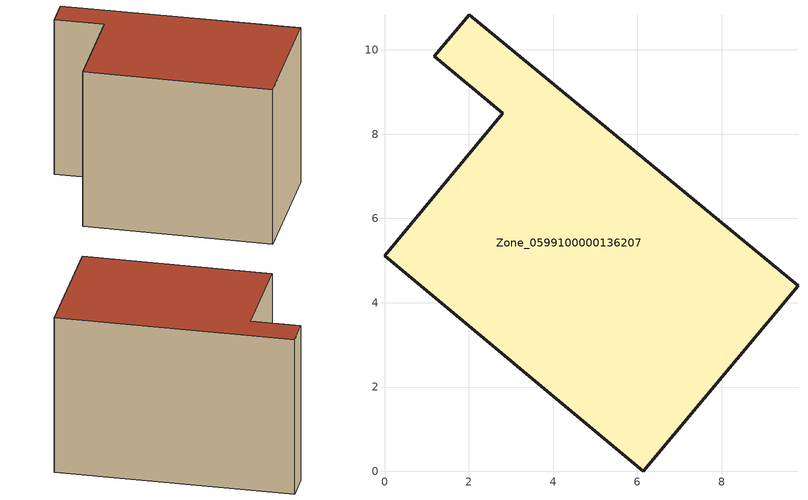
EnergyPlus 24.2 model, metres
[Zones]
Zone_0599100000136207
 floor ground (C_G): 9.81,4.4 6.14,0 0,5.12 2.81,8.5 1.19,9.85 2.01,10.83 z0
 wall outside (C_F): 6.14,0 9.81,4.4 2.01,10.83 1.19,9.85 2.81,8.5 0,5.12 6.14,0 z0:7.14
 roof outside (C_R): 0,5.12 6.14,0 9.81,4.4 2.01,10.83 1.19,9.85 2.81,8.5 z7.14
[BUILDING]
Pand.0599100000136207: North Axis=0; Terrain=City; Loads Convergence Tolerance Value=0.04; Temperature Convergence Tolerance Value=0.4; Solar Distribution=FullExterior; Maximum Number of Warmup Days=25; Minimum Number of Warmup Days=1
[Site:Location]
Rotterdam.The.Hague.AP_ZH_NLD Design_Conditions: Latitude=51.96; Longitude=4.45; Time Zone=1; Elevation=-4.5
[SITE:GROUNDTEMPERATURE:BUILDINGSURFACE]
18, 18, 18, 18, 18, 18, 18, 18, 18, 18, 18, 18
[MATERIAL] Thermal Absorptance=0.9; Solar Absorptance=0.7; Visible Absorptance=0.7
Name | Roughness | Thickness | Conductivity | Density | Specific Heat
G.TC.1946 | MediumSmooth | 0.15 | 1 | 540 | 1210
F.TC.1946 | Rough | 0.3 | 0.857143 | 1920 | 840
R.TC.1946 | MediumRough | 0.2 | 0.909091 | 1500 | 1000
[CONSTRUCTION]
C_G: G.TC.1946
C_F: F.TC.1946
C_R: R.TC.1946
[ZONE]
Zone_0599100000136207: Type=1; Multiplier=1; Ceiling Height=Autocalculate; Volume=Autocalculate; Floor Area=autocalculate; Part of Total Floor Area=Yes
[ZONEINFILTRATION:DESIGNFLOWRATE]
Infil_Zone_0599100000136207: Zone or ZoneList or Space or SpaceList=Zone_0599100000136207; Schedule=AlwaysOn; Design Flow Rate Calculation Method=Flow/Area; Flow Rate per Floor Area=0.003; Constant Term Coefficient=1; Temperature Term Coefficient=0; Velocity Term Coefficient=0; Velocity Squared Term Coefficient=0
[HVACTEMPLATE:ZONE:IDEALLOADSAIRSYSTEM]
Zone_0599100000136207: Maximum Heating Supply Air Temperature=50; Minimum Cooling Supply Air Temperature=13; Maximum Heating Supply Air Humidity Ratio=0.0156; Minimum Cooling Supply Air Humidity Ratio=0.0077; Heating Limit=NoLimit; Cooling Limit=NoLimit; Dehumidification Control Type=ConstantSensibleHeatRatio; Cooling Sensible Heat Ratio=0.7; Dehumidification Setpoint=60; Humidification Control Type=None; Humidification Setpoint=30; Outdoor Air Method=None; Outdoor Air Flow Rate per Person=0.00944; Outdoor Air Flow Rate per Zone Floor Area=0; Outdoor Air Flow Rate per Zone=0; Demand Controlled Ventilation Type=None; Outdoor Air Economizer Type=NoEconomizer; Heat Recovery Type=None; Sensible Heat Recovery Effectiveness=0.7; Latent Heat Recovery Effectiveness=0.65
[ZONECONTROL:THERMOSTAT]
ThermostatControl_Zone_0599100000136207: Zone or ZoneList=Zone_0599100000136207; Control Type Schedule=DualSetpointControlType; Control 1=Thermostat_Zone_0599100000136207; Temperature Difference Between Cutout And Setpoint=0
[THERMOSTATSETPOINT:DUALSETPOINT]
Thermostat_Zone_0599100000136207: Heating Setpoint Temperature Schedule=HeatingSetpoint_Zone_0599100000136207; Cooling Setpoint Temperature Schedule=CoolingSetpoint_Zone_0599100000136207
[SCHEDULE:COMPACT]
HeatingSetpoint_Zone_0599100000136207: Through: 12/31, For: AllDays, Until: 24:00, 21
CoolingSetpoint_Zone_0599100000136207: Through: 12/31, For: AllDays, Until: 24:00, 24
DualSetpointControlType: Through: 12/31, For: AllDays, Until: 24:00, 4
AlwaysOn: Through: 12/31, For: AllDays, Until: 24:00, 1
